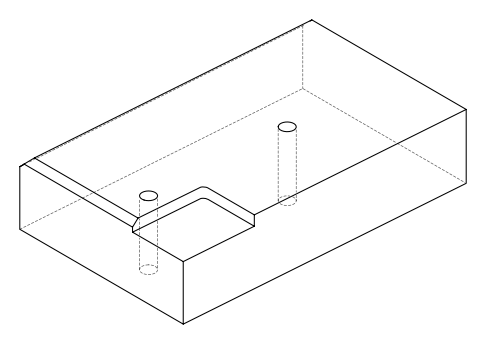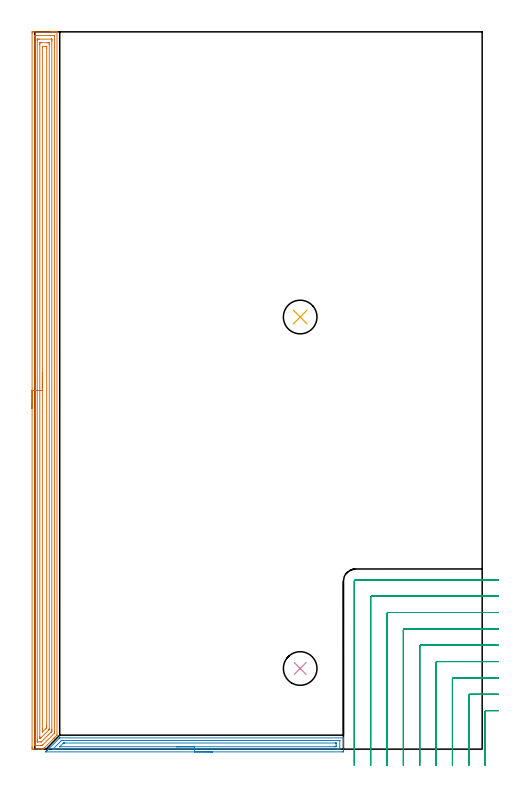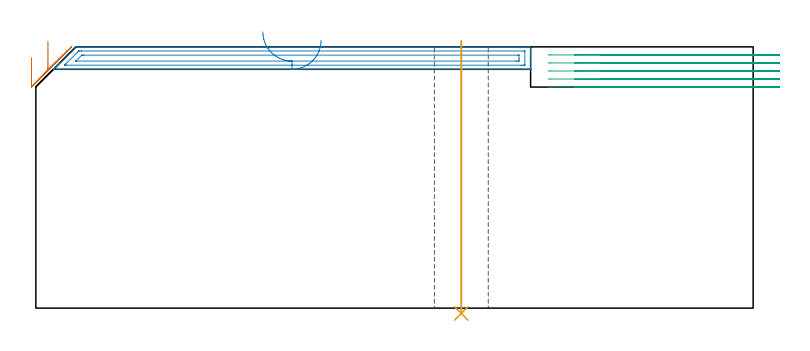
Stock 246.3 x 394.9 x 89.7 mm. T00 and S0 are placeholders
(PLAN: 5 operations, 2 tool changes, 31.7 min)
(1 AREA_MILL | FG_CHAMFER_SURFACE | UGT0205_001 | 16 min | 37056 mm3)
(2 AREA_MILL_1 | FG_CHAMFER_SURFACE_1 | UGT0205_001 | 4.06 min | 4852 mm3)
(3 MILL_CORNER_NOTCH_RECTANGULAR | CORNER_NOTCH_RECTANGULAR | UGT0201_130 | Follow Part, ap 3, ae 75% | 10.9 min | 104312 mm3)
(4 INDEXABLE_INSERT_DRILL_THROUGH_HOLE_FROM_SOLID | STEP1HOLE | NXT0302_008 | 0.38 min | 24067 mm3)
(5 INDEXABLE_INSERT_DRILL_THROUGH_HOLE_FROM_SOLID_1 | STEP1HOLE_1 | NXT0302_008 | 0.38 min | 24101 mm3)
(TOOL UGT0205_001 | Chamfer Mill 20 x 3 x 45 deg. | D20 FL50 Z2)
(TOOL UGT0201_130 | Carbide End Mill 12.0 | D12 FL15 Z4)
(TOOL NXT0302_008 | Index. Insert Drill 18.5mm [880-D1850L25-05] | D18.5 PA176 FL93 Z2)
(OP 1 AREA_MILL)
G17 G21 G94 G90
T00 M6
G54
G17 G0 G90 X-1.5 Y187.45 S1061 M3
G43 Z99.7 H0
Z86.
G94 G1 Y187.488 Z85.128 F250.
Y187.602 Z84.264
Y187.791 Z83.412
Y188.053 Z82.58
Y188.387 Z81.774
Y188.79 Z81.
Y189.258 Z80.264
Y189.79 Z79.572
Y190.379 Z78.929
Y191.022 Z78.34
Y191.714 Z77.808
Y192.45 Z77.34
Y193.224 Z76.937
Y194.03 Z76.603
Y194.862 Z76.341
Y195.714 Z76.152
Y196.578 Z76.038
Y197.45 Z76.
X-1.499 Y394.291 Z76.001
X-1.495 Y394.89 Z76.003
X-1.492 Y394.894 Z76.005
X-0.896 Y394.898 Z76.601
X-0.288 Y394.9 Z77.21
X8.919 Z86.414
X9.487 Z86.984
X9.812 Z87.308
X10.379 Z87.875
X10.704 Z88.199
X11.354 Z88.853
X11.76 Z89.26
X12.144 Y394.897 Z89.635
X12.181 Y394.894 Z89.672
X12.197 Y394.891 Z89.688
X12.2 Y394.737 Z89.7
Y7.75
X12.195 Y7.706 Z89.691
X12.079 Y7.579 Z89.579
X10.764 Y6.263 Z88.262
X10.704 Y6.202 Z88.201
X10.528 Y6.028 Z88.028
X5.109 Y0.609 Z82.608
X4.755 Y0.254 Z82.253
X4.661 Y0.163 Z82.159
X4.498 Y0.01 Z81.997
X4.458 Y0.008 Z81.957
X3.807 Y0. Z81.307
X2.348 Z79.845
X-0.896 Z76.6
X-1.136 Y0.002 Z76.361
X-1.492 Y0.007 Z76.005
X-1.494 Y0.011 Z76.002
X-1.499 Y0.609 Z76.001
X-1.5 Y1.213 Z76.
Y197.45
X-0.086 Z77.414
X-0.085 Y392.587 Z77.415
X-0.084 Y392.669 Z77.416
X-0.079 Y392.832 Z77.421
X-0.072 Y392.891 Z77.428
X-0.053 Y392.894 Z77.447
X-0.004 Y392.896 Z77.496
X0.494 Y392.9 Z77.994
X10.704 Y392.899 Z88.204
X10.76 Y392.897 Z88.26
X10.776 Y392.894 Z88.276
X10.779 Y392.892 Z88.279
X10.781 Y392.86 Z88.281
X10.784 Y392.751 Z88.284
X10.786 Y392.587 Z88.286
Y392.506
X10.785 Y9.372 Z88.285
X10.784 Y9.209 Z88.284
X10.779 Y8.882 Z88.279
X10.773 Y8.734 Z88.273
X10.699 Y8.648 Z88.199
X4.445 Y2.394 Z81.945
X4.149 Y2.107 Z81.649
X4.065 Y2.027 Z81.565
X3.951 Y2.009 Z81.451
X3.565 Y2.004 Z81.065
X3.067 Y2. Z80.567
X-0.004 Y2.001 Z77.496
X-0.06 Y2.002 Z77.44
X-0.076 Y2.005 Z77.424
X-0.079 Y2.008 Z77.421
X-0.081 Y2.04 Z77.419
X-0.084 Y2.149 Z77.416
X-0.086 Y2.476 Z77.414
Y197.45
X1.328 Z78.828
X1.329 Y390.28 Z78.829
X1.33 Y390.72 Z78.83
X1.333 Y390.833 Z78.833
X1.335 Y390.881 Z78.835
X1.422 Y390.89 Z78.922
X1.603 Y390.898 Z79.103
X1.781 Y390.899 Z79.281
X2.493 Y390.9 Z79.993
X9.099 Y390.899 Z86.599
X9.219 Y390.897 Z86.719
X9.314 Y390.893 Z86.814
X9.365 Y390.888 Z86.865
X9.367 Y390.87 Z86.867
X9.369 Y390.72 Z86.869
X9.371 Y390.268 Z86.871
X9.372 Y389.827 Z86.872
X9.371 Y10.869 Z86.871
X9.369 Y10.429 Z86.869
X9.365 Y9.983 Z86.865
X9.355 Y9.766 Z86.855
X9.135 Y9.536 Z86.635
X9.028 Y9.427 Z86.528
X8.919 Y9.318 Z86.419
X6.459 Y6.858 Z83.959
X3.781 Y4.18 Z81.281
X3.672 Y4.073 Z81.172
X3.635 Y4.04 Z81.135
X3.606 Y4.017 Z81.106
X3.565 Y4.01 Z81.065
X2.852 Y4.001 Z80.352
X1.601 Z79.101
X1.481 Y4.002 Z78.981
X1.386 Y4.007 Z78.886
X1.335 Y4.012 Z78.835
X1.333 Y4.03 Z78.833
X1.331 Y4.18 Z78.831
X1.329 Y4.632 Z78.829
X1.328 Y5.072 Z78.828
Y197.45
X2.743 Z80.243
Y388.042
X2.748 Y388.86 Z80.248
X2.749 Y388.884 Z80.249
X2.763 Y388.89 Z80.263
X2.815 Y388.894 Z80.315
X2.922 Y388.898 Z80.422
X3.137 Y388.9 Z80.637
X3.565 Z81.065
X7.135 Z84.635
X7.579 Z85.079
X7.784 Y388.898 Z85.284
X7.887 Y388.895 Z85.387
X7.937 Y388.89 Z85.437
X7.951 Y388.886 Z85.451
X7.957 Y388.042 Z85.457
Y11.321
X7.952 Y10.91 Z85.452
X7.95 Y10.812 Z85.45
X7.896 Y10.753 Z85.396
X7.802 Y10.654 Z85.302
X7.58 Y10.429 Z85.08
X3.341 Y6.19 Z80.841
X3.259 Y6.11 Z80.759
X3.198 Y6.054 Z80.698
X3.161 Y6.021 Z80.661
X3.113 Y6.01 Z80.613
X2.906 Y6.006 Z80.406
X2.802 Y6.007 Z80.302
X2.756 Y6.01 Z80.256
X2.75 Y6.065 Z80.25
X2.743 Y6.788 Z80.243
Y6.858
Y197.45
X4.157 Z81.657
Y386.257
X4.158 Y386.556 Z81.658
X4.163 Y386.858 Z81.663
X4.164 Y386.89 Z81.664
X4.177 Y386.893 Z81.677
X4.217 Y386.897 Z81.717
X4.297 Y386.899 Z81.797
X6.242 Z83.742
X6.495 Y386.896 Z83.995
X6.53 Y386.89 Z84.03
X6.536 Y386.881 Z84.036
X6.539 Y386.853 Z84.039
X6.542 Y386.257 Z84.042
X6.543 Y385.956 Z84.043
X6.542 Y12.807 Z84.042
X6.539 Y12.214 Z84.039
X6.537 Y11.92 Z84.037
X6.525 Y11.835 Z84.025
X6.464 Y11.771 Z83.964
X6.242 Y11.542 Z83.742
X4.348 Y9.646 Z81.848
X4.237 Y9.536 Z81.737
X4.205 Y9.508 Z81.705
X4.173 Y9.482 Z81.673
X4.164 Y9.536 Z81.664
X4.16 Y9.713 Z81.66
X4.158 Y9.836 Z81.658
X4.157 Y11.321 Z81.657
Y197.45
Y198.322 Z81.695
Y199.187 Z81.809
Y200.038 Z81.998
Y200.87 Z82.26
Y201.676 Z82.594
Y202.45 Z82.997
Y203.186 Z83.465
Y203.878 Z83.996
Y204.521 Z84.586
Y205.11 Z85.229
Y205.642 Z85.921
Y206.11 Z86.657
Y206.513 Z87.431
Y206.847 Z88.237
Y207.109 Z89.069
Y207.298 Z89.92
Y207.412 Z90.785
Y207.45 Z91.657
G0 Z99.7
M5
M2
(OP 2 AREA_MILL_1)
G17 G21 G94 G90
T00 M6
G54
G17 G0 G90 X97.95 Y-1.5 S1061 M3
G43 Z99.7 H0
Z92.
G94 G1 X97.912 Z91.128 F250.
X97.798 Z90.263
X97.609 Z89.412
X97.347 Z88.58
X97.013 Z87.774
X96.61 Z87.
X96.142 Z86.264
X95.61 Z85.572
X95.021 Z84.929
X94.378 Z84.34
X93.686 Z83.808
X92.95 Z83.34
X92.176 Z82.937
X91.37 Z82.603
X90.538 Z82.341
X89.686 Z82.152
X88.822 Z82.038
X87.95 Z82.
X6.176 Y-1.499 Z82.001
X6.044 Y-1.495 Z82.004
X6.009 Y-1.492 Z82.006
X6.176 Y-1.323 Z82.175
X6.519 Y-0.98 Z82.518
X6.623 Y-0.876 Z82.622
X6.787 Y-0.71 Z82.784
X6.947 Y-0.552 Z82.946
X7.07 Y-0.429 Z83.069
X7.224 Y-0.273 Z83.222
X7.375 Y-0.124 Z83.374
X7.517 Y0.018 Z83.516
X7.662 Y0.164 Z83.66
X7.803 Y0.304 Z83.802
X7.964 Y0.465 Z83.962
X8.099 Y0.601 Z84.097
X13.428 Y5.928 Z89.428
X13.665 Y6.163 Z89.66
X13.705 Y6.195 Z89.69
X13.773 Y6.2 Z89.7
X169.724
X169.89 Y6.198 Z89.689
X169.897 Y6.064 Z89.556
X169.9 Y5.922 Z89.422
Y5.662 Z89.162
Y4.973 Z88.468
Y3.754 Z87.251
Y3.224 Z86.719
Y2.615 Z86.11
Y-0.883 Z82.614
X169.896 Y-1.148 Z82.35
X169.89 Y-1.493 Z82.004
X169.634 Y-1.497 Z82.002
X169.277 Y-1.5 Z82.
X87.95
Y-0.086 Z83.414
X10.619
X10.198 Y-0.084 Z83.416
X10.003 Y-0.082 Z83.418
X9.884 Y-0.079 Z83.421
X9.938 Y-0.019 Z83.481
X10.011 Y0.058 Z83.558
X10.198 Y0.248 Z83.748
X10.376 Y0.427 Z83.927
X14.354 Y4.404 Z87.904
X14.666 Y4.714 Z88.214
X14.725 Y4.765 Z88.265
X14.743 Y4.779 Z88.279
X14.763 Y4.781 Z88.281
X14.86 Y4.784 Z88.284
X15.56 Y4.786 Z88.286
X15.752
X167.682 Y4.785 Z88.285
X167.843 Y4.782 Z88.282
X167.881 Y4.779 Z88.279
X167.89 Y4.777 Z88.277
X167.894 Y4.765 Z88.265
X167.897 Y4.733 Z88.233
X167.9 Y4.572 Z88.072
Y0.2 Z83.7
X167.898 Y0.066 Z83.566
X167.893 Y-0.041 Z83.459
X167.89 Y-0.072 Z83.428
X167.88 Y-0.079 Z83.421
X167.84 Y-0.08 Z83.42
X167.49 Y-0.085 Z83.415
X167.298 Y-0.086 Z83.414
X166.596
X87.95
Y1.328 Z84.828
X13.923 Y1.329 Z84.829
X13.8 Y1.33 Z84.83
X13.773 Y1.332 Z84.832
X13.754 Y1.334 Z84.834
X13.762 Y1.351 Z84.851
X13.773 Y1.371 Z84.871
X13.824 Y1.425 Z84.925
X13.875 Y1.476 Z84.976
X15.592 Y3.193 Z86.693
X15.624 Y3.224 Z86.724
X15.716 Y3.314 Z86.814
X15.757 Y3.35 Z86.85
X15.774 Y3.364 Z86.864
X15.852 Y3.366 Z86.866
X16.153 Y3.37 Z86.87
X16.304 Y3.371 Z86.871
X16.454 Y3.372 Z86.872
X165.552 Y3.371 Z86.871
X165.702 Y3.37 Z86.87
X165.852 Y3.366 Z86.866
X165.886 Y3.365 Z86.865
X165.891 Y3.34 Z86.84
X165.896 Y3.289 Z86.789
X165.899 Y3.224 Z86.724
X165.9 Y2.157 Z85.657
X165.896 Y1.476 Z84.976
X165.893 Y1.379 Z84.879
X165.89 Y1.337 Z84.837
X165.847 Y1.334 Z84.834
X165.702 Y1.332 Z84.832
X164.959 Y1.329 Z84.829
X164.808 Y1.328 Z84.828
X87.95
X87.078 Z84.866
X86.214 Z84.98
X85.362 Z85.169
X84.53 Z85.432
X83.724 Z85.765
X82.95 Z86.168
X82.214 Z86.637
X81.522 Z87.168
X80.879 Z87.757
X80.29 Z88.401
X79.758 Z89.093
X79.29 Z89.828
X78.887 Z90.602
X78.553 Z91.408
X78.291 Z92.24
X78.102 Z93.092
X77.988 Z93.957
X77.95 Z94.828
G0 Z99.7
M5
M2
(OP 3 MILL_CORNER_NOTCH_RECTANGULAR)
G17 G21 G94 G90
T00 M6
G54
G17 G0 G90 X255.3 Y21.2 S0 M3
G43 Z99.7 H0
Z86.94
G94 G1 X252.3 F250.
X248.495 F500.
G3 X247.9 Y20.605 R0.6
G1 Y-5.783
Y-8.783 F250.
G0 Z99.7
X255.3 Y30.2
Z86.94
G1 X252.3
X239.495 F500.
G3 X238.9 Y29.605 R0.6
G1 Y20.605
Y-6.
Y-9. F250.
G0 Z99.7
X255.3 Y39.2
Z86.94
G1 X252.3
X230.495 F500.
G3 X229.9 Y38.605 R0.6
G1 Y29.605
Y-6.
Y-9. F250.
G0 Z99.7
X255.3 Y48.2
Z86.94
G1 X252.3
X221.495 F500.
G3 X220.9 Y47.605 R0.6
G1 Y38.605
Y-6.
Y-9. F250.
G0 Z99.7
X255.3 Y57.2
Z86.94
G1 X252.3
X212.496 F500.
G3 X211.9 Y56.604 R0.6
G1 Y47.605
Y-6.
X211.899 Y-9. F250.
G0 Z99.7
X255.3 Y66.2
Z86.94
G1 X252.3
X203.496 F500.
G3 X202.9 Y65.604 R0.6
G1 Y56.604
Y-6.
X202.899 Y-9. F250.
G0 Z99.7
X255.3 Y75.2
Z86.94
G1 X252.3
X194.496 F500.
G3 X193.9 Y74.604 R0.6
G1 Y65.604
Y-6.
X193.899 Y-9. F250.
G0 Z99.7
X255.3 Y84.2
Z86.94
G1 X252.3
X185.496 F500.
G3 X184.9 Y83.604 R0.6
G1 Y74.604
Y-6.
X184.898 Y-9. F250.
G0 Z99.7
X255.3 Y93.2
Z86.94
G1 X252.3
X176.7 F500.
G3 X175.9 Y92.4 R0.8
G1 Y-5.993
Y-8.993 F250.
G0 Z99.7
X255.3 Y21.2
Z84.18
G1 X252.3
X248.495 F500.
G3 X247.9 Y20.605 R0.6
G1 Y-5.783
Y-8.783 F250.
G0 Z99.7
X255.3 Y30.2
Z84.18
G1 X252.3
X239.495 F500.
G3 X238.9 Y29.605 R0.6
G1 Y-6.
Y-9. F250.
G0 Z99.7
X255.3 Y39.2
Z84.18
G1 X252.3
X230.495 F500.
G3 X229.9 Y38.605 R0.6
G1 Y-6.
Y-9. F250.
G0 Z99.7
X255.3 Y48.2
Z84.18
G1 X252.3
X221.495 F500.
G3 X220.9 Y47.605 R0.6
G1 Y-6.
Y-9. F250.
G0 Z99.7
X255.3 Y57.2
Z84.18
G1 X252.3
X212.496 F500.
G3 X211.9 Y56.604 R0.6
G1 Y-6.
Y-9. F250.
G0 Z99.7
X255.3 Y66.2
Z84.18
G1 X252.3
X203.496 F500.
G3 X202.9 Y65.604 R0.6
G1 Y-6.
Y-9. F250.
G0 Z99.7
X255.3 Y75.2
Z84.18
G1 X252.3
X194.496 F500.
G3 X193.9 Y74.604 R0.6
G1 Y-6.
Y-9. F250.
G0 Z99.7
X255.3 Y84.2
Z84.18
G1 X252.3
X185.496 F500.
G3 X184.9 Y83.604 R0.6
G1 Y-6.
Y-9. F250.
G0 Z99.7
X255.3 Y93.2
Z84.18
G1 X252.3
X176.7 F500.
G3 X175.9 Y92.4 R0.8
G1 Y-6.
Y-9. F250.
G0 Z99.7
X255.3 Y21.2
Z81.42
G1 X252.3
X248.495 F500.
G3 X247.9 Y20.605 R0.6
G1 Y-5.783
Y-8.783 F250.
G0 Z99.7
X255.3 Y30.2
Z81.42
G1 X252.3
X239.495 F500.
G3 X238.9 Y29.605 R0.6
G1 Y-6.
Y-9. F250.
G0 Z99.7
X255.3 Y39.2
Z81.42
G1 X252.3
X230.495 F500.
G3 X229.9 Y38.605 R0.6
G1 Y-6.
Y-9. F250.
G0 Z99.7
X255.3 Y48.2
Z81.42
G1 X252.3
X221.495 F500.
G3 X220.9 Y47.605 R0.6
G1 Y-6.
Y-9. F250.
G0 Z99.7
X255.3 Y57.2
Z81.42
G1 X252.3
X212.496 F500.
G3 X211.9 Y56.604 R0.6
G1 Y-6.
Y-9. F250.
G0 Z99.7
X255.3 Y66.2
Z81.42
G1 X252.3
X203.496 F500.
G3 X202.9 Y65.604 R0.6
G1 Y-6.
Y-9. F250.
G0 Z99.7
X255.3 Y75.2
Z81.42
G1 X252.3
X194.496 F500.
G3 X193.9 Y74.604 R0.6
G1 Y-6.
Y-9. F250.
G0 Z99.7
X255.3 Y84.2
Z81.42
G1 X252.3
X185.496 F500.
G3 X184.9 Y83.604 R0.6
G1 Y-6.
Y-9. F250.
G0 Z99.7
X255.3 Y93.2
Z81.42
G1 X252.3
X176.7 F500.
G3 X175.9 Y92.4 R0.8
G1 Y-6.
Y-9. F250.
G0 Z99.7
X255.3 Y21.2
Z78.66
G1 X252.3
X248.495 F500.
G3 X247.9 Y20.605 R0.6
G1 Y-5.783
Y-8.783 F250.
G0 Z99.7
X255.3 Y30.2
Z78.66
G1 X252.3
X239.495 F500.
G3 X238.9 Y29.605 R0.6
G1 Y-6.
Y-9. F250.
G0 Z99.7
X255.3 Y39.2
Z78.66
G1 X252.3
X230.495 F500.
G3 X229.9 Y38.605 R0.6
G1 Y-6.
Y-9. F250.
G0 Z99.7
X255.3 Y48.2
Z78.66
G1 X252.3
X221.495 F500.
G3 X220.9 Y47.605 R0.6
G1 Y-6.
Y-9. F250.
G0 Z99.7
X255.3 Y57.2
Z78.66
G1 X252.3
X212.496 F500.
G3 X211.9 Y56.604 R0.6
G1 Y-6.
Y-9. F250.
G0 Z99.7
X255.3 Y66.2
Z78.66
G1 X252.3
X203.496 F500.
G3 X202.9 Y65.604 R0.6
G1 Y-6.
Y-9. F250.
G0 Z99.7
X255.3 Y75.2
Z78.66
G1 X252.3
X194.496 F500.
G3 X193.9 Y74.604 R0.6
G1 Y-6.
Y-9. F250.
G0 Z99.7
X255.3 Y84.2
Z78.66
G1 X252.3
X185.496 F500.
G3 X184.9 Y83.604 R0.6
G1 Y-6.
Y-9. F250.
G0 Z99.7
X255.3 Y93.2
Z78.66
G1 X252.3
X176.7 F500.
G3 X175.9 Y92.4 R0.8
G1 Y-6.
Y-9. F250.
G0 Z99.7
X255.3 Y21.2
Z75.9
G1 X252.3
X248.495 F500.
G3 X247.9 Y20.605 R0.6
G1 Y-5.783
Y-8.783 F250.
G0 Z99.7
X255.3 Y30.2
Z75.9
G1 X252.3
X239.495 F500.
G3 X238.9 Y29.605 R0.6
G1 Y-6.
Y-9. F250.
G0 Z99.7
X255.3 Y39.2
Z75.9
G1 X252.3
X230.495 F500.
G3 X229.9 Y38.605 R0.6
G1 Y-6.
Y-9. F250.
G0 Z99.7
X255.3 Y48.2
Z75.9
G1 X252.3
X221.495 F500.
G3 X220.9 Y47.605 R0.6
G1 Y-6.
Y-9. F250.
G0 Z99.7
X255.3 Y57.2
Z75.9
G1 X252.3
X212.496 F500.
G3 X211.9 Y56.604 R0.6
G1 Y-6.
Y-9. F250.
G0 Z99.7
X255.3 Y66.2
Z75.9
G1 X252.3
X203.496 F500.
G3 X202.9 Y65.604 R0.6
G1 Y-6.
Y-9. F250.
G0 Z99.7
X255.3 Y75.2
Z75.9
G1 X252.3
X194.496 F500.
G3 X193.9 Y74.604 R0.6
G1 Y-6.
Y-9. F250.
G0 Z99.7
X255.3 Y84.2
Z75.9
G1 X252.3
X185.496 F500.
G3 X184.9 Y83.604 R0.6
G1 Y-6.
Y-9. F250.
G0 Z99.7
X255.3 Y93.2
Z75.9
G1 X252.3
X176.7 F500.
G3 X175.9 Y92.4 R0.8
G1 Y-6.
Y-9. F250.
G0 Z99.7
M5
M2
(OP 4 INDEXABLE_INSERT_DRILL_THROUGH_HOLE_FROM_SOLID)
G17 G21 G94 G90
T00 M6
G54
G17 G0 G90 X146.1 Y44.4 S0 M3
G43 Z99.7 H1
G94 G81 G98 Z-1.823 F250. R91.7
G80
M5
M2
(OP 5 INDEXABLE_INSERT_DRILL_THROUGH_HOLE_FROM_SOLID_1)
G17 G21 G94 G90
T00 M6
G54
G17 G0 G90 X146.1 Y237.9 S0 M3
G43 Z99.7 H1
G94 G81 G98 Z-1.823 F250. R91.7
G80
M5
M2
